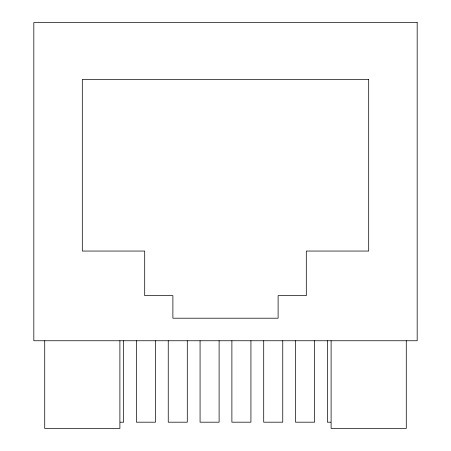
<?xml version="1.0" encoding="UTF-8"?>
<svg xmlns="http://www.w3.org/2000/svg" width="451" height="451" viewBox="0 0 451 451"><rect width="100%" height="100%" fill="white"/><g stroke="black" fill="none" stroke-linecap="round" stroke-linejoin="round"><path stroke-width="0.68" d="M120.248 422.187L123.647 422.187L123.647 340.753M330.752 422.187L327.353 422.187L327.353 340.753M406.278 340.753L406.278 428.45L331.107 428.45L331.107 340.753M314.572 340.753L314.572 422.187L295.529 422.187L295.529 340.753M282.754 340.753L282.754 422.187L263.711 422.187L263.711 340.753M250.931 340.753L250.931 422.187L231.887 422.187L231.887 340.753M219.113 340.753L219.113 422.187L200.069 422.187L200.069 340.753M187.289 340.753L187.289 422.187L168.246 422.187L168.246 340.753M155.471 340.753L155.471 422.187L136.427 422.187L136.427 340.753M119.893 340.753L119.893 428.45L44.722 428.45L44.722 340.753M417.175 22.55L33.825 22.55L33.825 340.753L417.175 340.753L417.175 22.55M368.692 79.427L82.307 79.427L82.307 251.055L144.698 251.055L144.698 295.653L172.885 295.653L172.885 318.203L278.115 318.203L278.115 295.653L306.302 295.653L306.302 251.055L368.692 251.055L368.692 79.427"/></g></svg>
